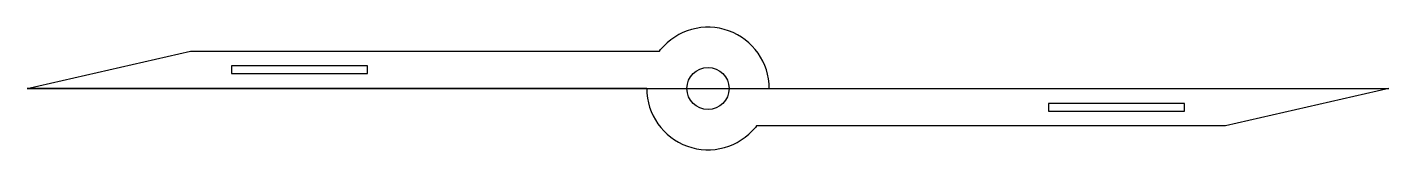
# Model space of a CAD drawing. Header units: millimetres. Extents: x -90 to 90, y -8 to 8.
import ezdxf

# ---------------------------------------------------------------- set-up
doc = ezdxf.new("R2010")
doc.units = ezdxf.units.MM
for name, color, linetype in [('CUT_INNER', 6, 'Continuous'), ('CUT_OUTER', 1, 'Continuous'), ('GUIDE', 3, 'Continuous')]:
    doc.layers.add(name, color=color, linetype=linetype)

msp = doc.modelspace()

# ---------------------------------------------------------------- linework, layer by layer
at = {"layer": 'CUT_INNER'}
for points in [[(-63, 1.975), (-45, 1.975), (-45, 2.975), (-63, 2.975)], [(45, -2.975), (63, -2.975), (63, -1.975), (45, -1.975)]]:
    msp.add_lwpolyline(points, close=True, dxfattribs=at)
msp.add_circle((0, 0), 2.78, dxfattribs=at)
at = {"layer": 'CUT_OUTER'}
for points in [[(-90, 0), (-68.4, 4.95), (-6.4012, 4.95), (-6.2614, 5.1386)], [(-8.1, 0), (-68.4, 0), (-90, 0)], [(8.1, 0), (90, 0), (68.4, -4.95), (6.4012, -4.95), (6.2614, -5.1386)]]:
    msp.add_lwpolyline(points, dxfattribs=at)
for start, end in [(0, 140.625), (180, 320.625)]:
    msp.add_arc((0, 0), 8.1, start, end, dxfattribs=at)
at = {"layer": 'GUIDE'}
msp.add_lwpolyline([(-90, 0), (90, 0)], dxfattribs=at)

doc.saveas('drawing.dxf')
